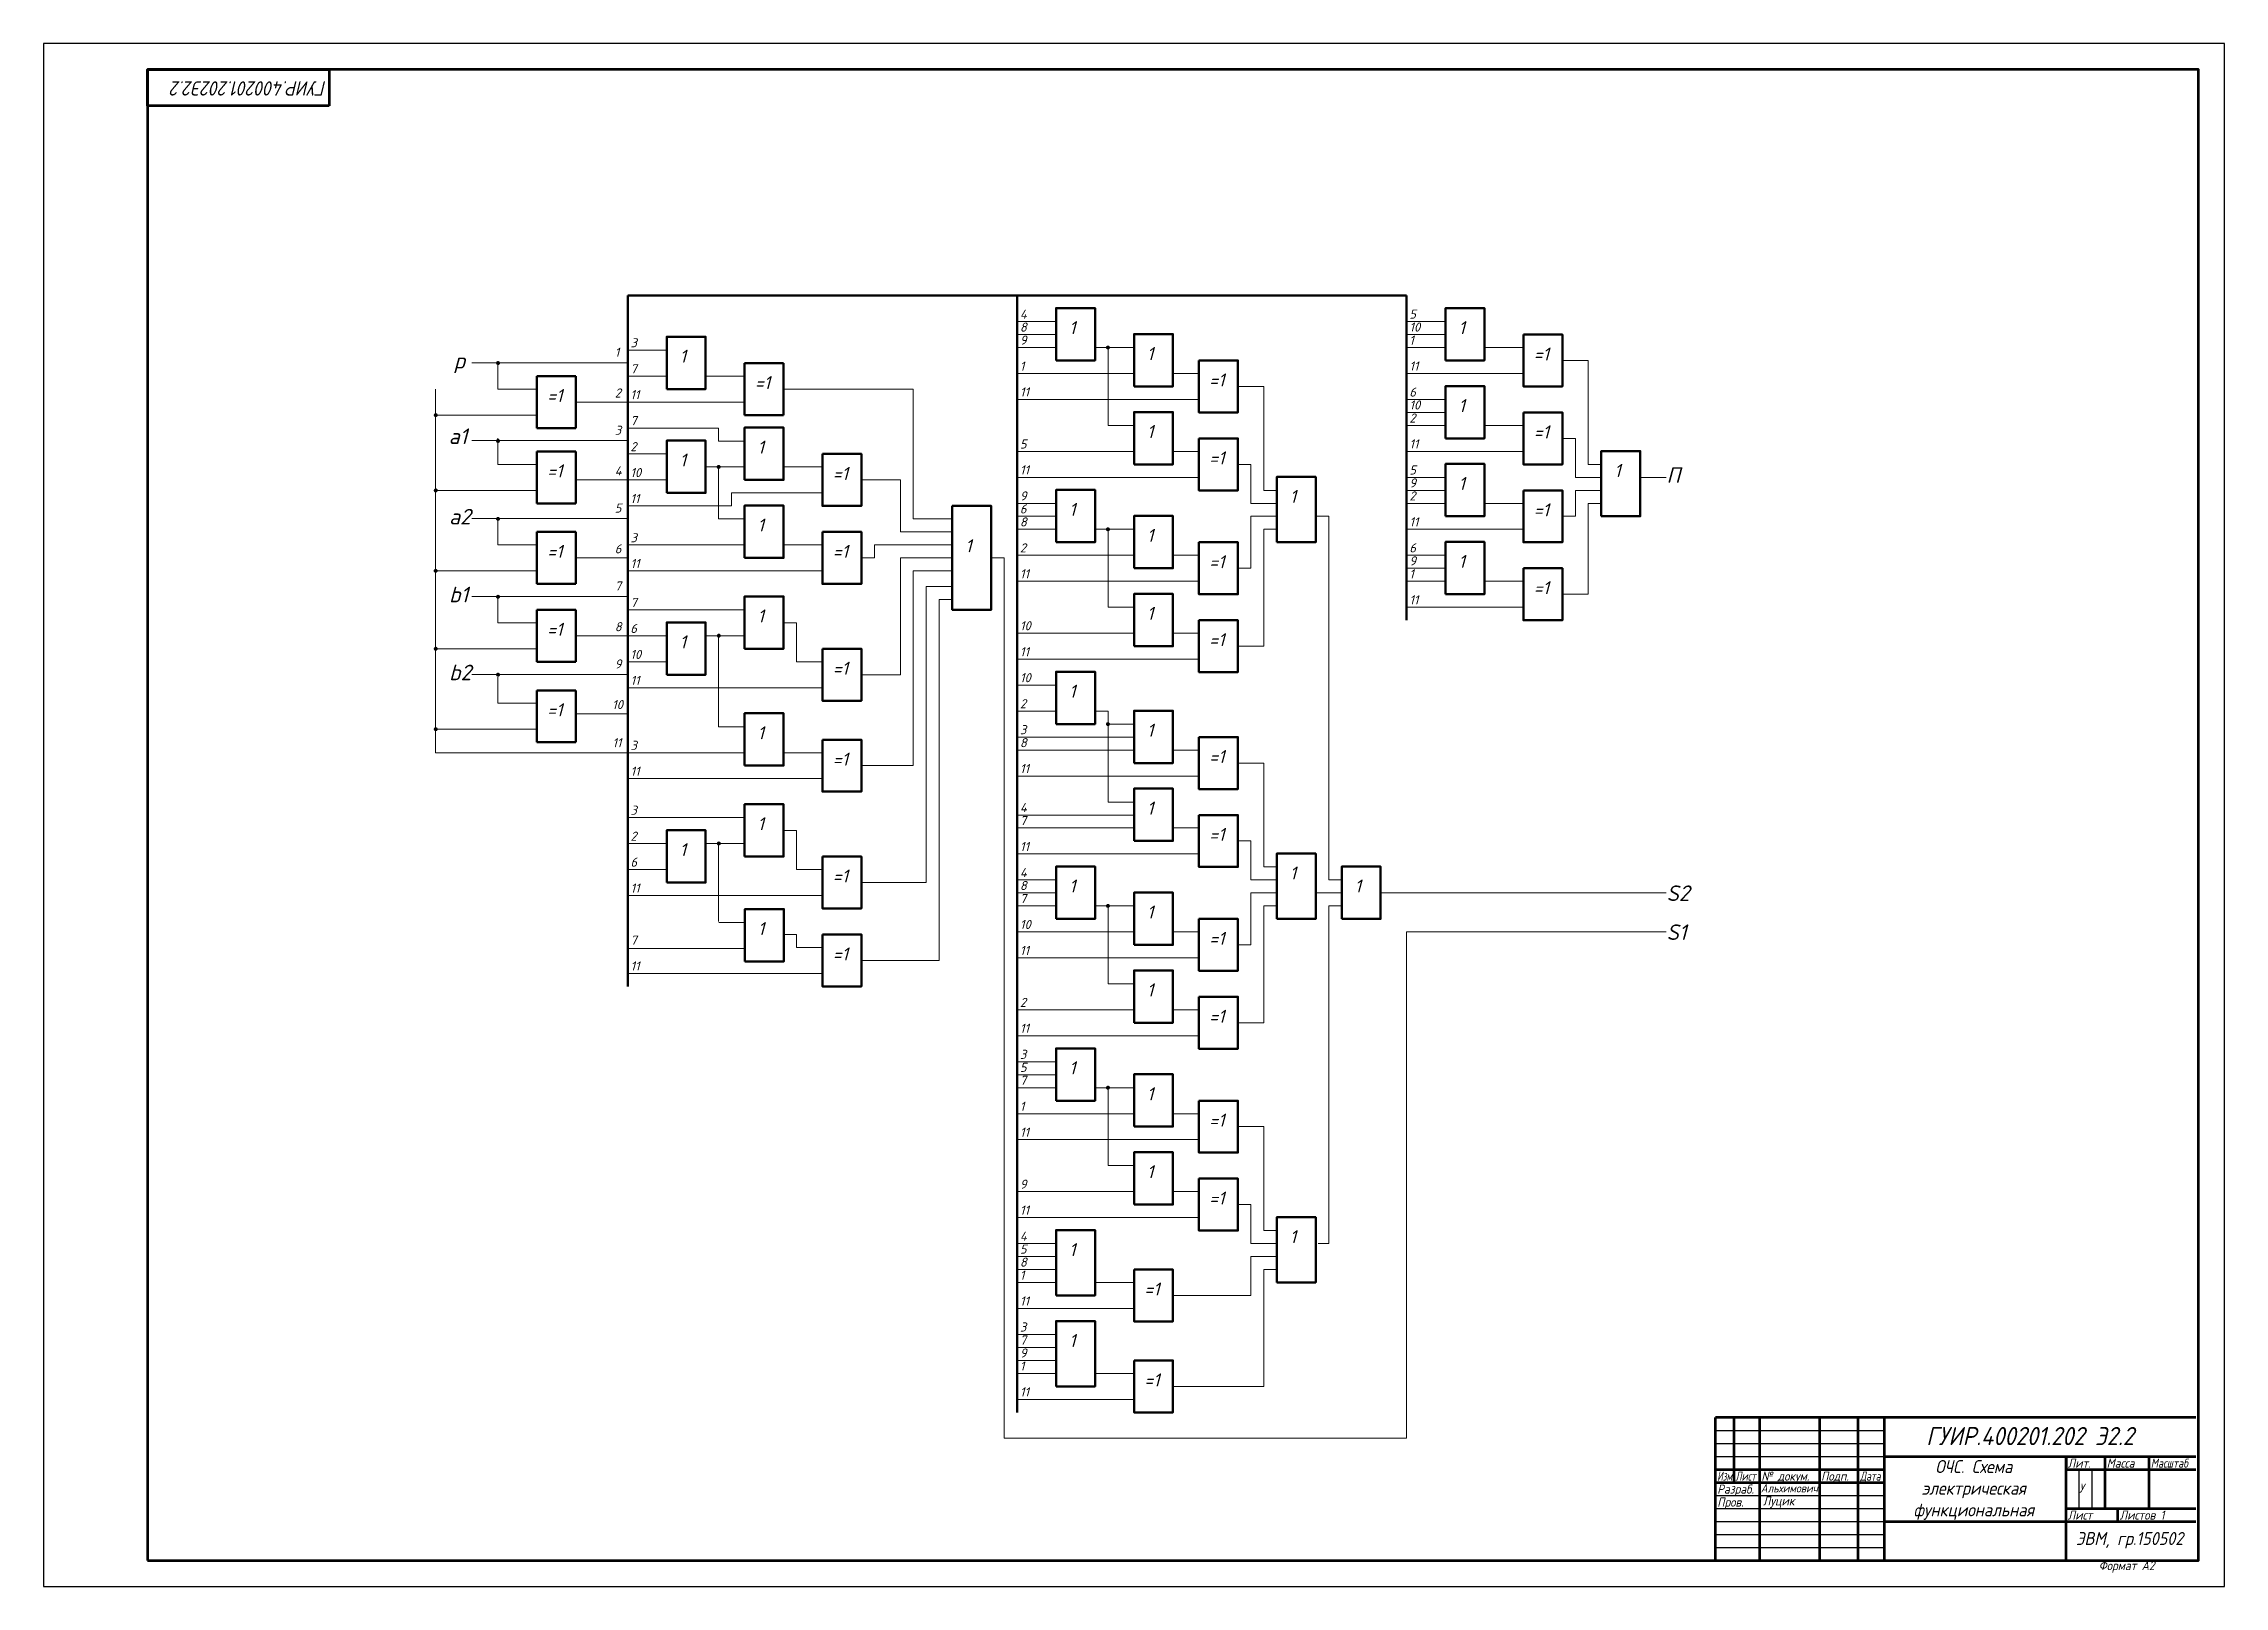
# Model space of a CAD drawing. Header units: millimetres. Extents: x 0 to 840, y 0 to 594.
import ezdxf

# ---------------------------------------------------------------- set-up
doc = ezdxf.new("R2010")
doc.units = ezdxf.units.MM
doc.header["$LTSCALE"] = 0.5
doc.layers.get('0').update_dxf_attribs({"lineweight": 60})
doc.layers.get('Defpoints').update_dxf_attribs({"color": 5})
doc.layers.add('4-текст', color=7, linetype='Continuous', true_color=0x00ad00)
doc.styles.get("Standard").update_dxf_attribs({"font": 'ISOCPEUI.TTF', "width": 0.9})
doc.dimstyles.new('Standart', dxfattribs={"dimtxt": 5, "dimasz": 5, "dimexe": 2, "dimexo": 0, "dimgap": 1, "dimtad": 1, "dimtoh": 1, "dimdec": 0, "dimtxsty": 'Standard', "dimcen": 2.5, "dimadec": 0, "dimazin": 0, "dimtfac": 1, "dimtdec": 0, "dimtmove": 0, "dimatfit": 3, "dimldrblk": 'DOTSMALL', "dimfxl": 1, "dimarcsym": 0})

# ---------------------------------------------------------------- blocks, each defined once
blk = doc.blocks.new('*D15')
at = {"layer": 'Defpoints', "color": 0, "lineweight": 20, "transparency": 16777216}
for p in [(285, 321), (300, 326), (300, 326), (300, 321), (315, 326)]:
    blk.add_point(p, dxfattribs=at)
blk = doc.blocks.new('_DotSmall')
at = {"color": 0, "linetype": 'ByBlock', "const_width": 0.5}
blk.add_lwpolyline([(-0.0625, 0, 1), (0.0625, 0, 1)], format="xyb", close=True, dxfattribs=at)

msp = doc.modelspace()

# ---------------------------------------------------------------- hatches: boundary and pattern name
at = {"lineweight": 20}
h = msp.add_hatch(color=7, dxfattribs=at)
edge = h.paths.add_edge_path()
edge.add_arc((175.03, 471.03), 0.773, 0, 360)
h = msp.add_hatch(color=7, dxfattribs=at)
edge = h.paths.add_edge_path()
edge.add_arc((409.97, 477), 0.773, 0, 360)
h = msp.add_hatch(color=7, dxfattribs=at)
edge = h.paths.add_edge_path()
edge.add_arc((151.05, 450.96), 0.773, 0, 360)
h = msp.add_hatch(color=7, dxfattribs=at)
edge = h.paths.add_edge_path()
edge.add_arc((175.03, 441.03), 0.773, 0, 360)
h = msp.add_hatch(color=7, dxfattribs=at)
edge = h.paths.add_edge_path()
edge.add_arc((260.02, 431.02), 0.773, 0, 360)
h = msp.add_hatch(color=7, dxfattribs=at)
edge = h.paths.add_edge_path()
edge.add_arc((151.04, 421.98), 0.773, 0, 360)
h = msp.add_hatch(color=7, dxfattribs=at)
edge = h.paths.add_edge_path()
edge.add_arc((175.03, 411.03), 0.773, 0, 360)
h = msp.add_hatch(color=7, dxfattribs=at)
edge = h.paths.add_edge_path()
edge.add_arc((409.97, 407), 0.773, 0, 360)
h = msp.add_hatch(color=7, dxfattribs=at)
edge = h.paths.add_edge_path()
edge.add_arc((151.01, 391.02), 0.773, 0, 360)
h = msp.add_hatch(color=7, dxfattribs=at)
edge = h.paths.add_edge_path()
edge.add_arc((175.03, 381.03), 0.773, 0, 360)
h = msp.add_hatch(color=7, dxfattribs=at)
edge = h.paths.add_edge_path()
edge.add_arc((151.04, 361.01), 0.773, 0, 360)
h = msp.add_hatch(color=7, dxfattribs=at)
edge = h.paths.add_edge_path()
edge.add_arc((260.08, 366.04), 0.773, 0, 360)
h = msp.add_hatch(color=7, dxfattribs=at)
edge = h.paths.add_edge_path()
edge.add_arc((175.03, 351.03), 0.773, 0, 360)
h = msp.add_hatch(color=7, dxfattribs=at)
edge = h.paths.add_edge_path()
edge.add_arc((151.04, 330.03), 0.773, 0, 360)
h = msp.add_hatch(color=7, dxfattribs=at)
edge = h.paths.add_edge_path()
edge.add_arc((409.97, 332), 0.773, 0, 360)
h = msp.add_hatch(color=7, dxfattribs=at)
edge = h.paths.add_edge_path()
edge.add_arc((260.08, 286.04), 0.773, 0, 360)
h = msp.add_hatch(color=7, dxfattribs=at)
edge = h.paths.add_edge_path()
edge.add_arc((409.97, 262), 0.773, 0, 360)
h = msp.add_hatch(color=7, dxfattribs=at)
edge = h.paths.add_edge_path()
edge.add_arc((409.97, 192), 0.773, 0, 360)

# ---------------------------------------------------------------- linework, layer by layer
at = {"lineweight": 50}
for p, q in [((225, 497), (225, 231)), ((225, 497), (525, 497)), ((375, 497), (375, 67)), ((525, 497), (525, 372)), ((285, 471), (270, 471)), ((270, 471), (270, 461)), ((285, 459.92), (285, 471)), ((205, 466), (190, 466)), ((190, 466), (190, 456)), ((205, 454.92), (205, 466)), ((190, 456), (190, 446)), ((205, 446), (205, 454.92)), ((270, 461), (270, 451)), ((285, 451), (285, 459.92)), ((190, 446), (205, 446)), ((270, 451), (285, 451)), ((205, 437), (190, 437)), ((190, 437), (190, 427)), ((205, 425.92), (205, 437)), ((190, 427), (190, 417)), ((205, 417), (205, 425.92)), ((190, 417), (205, 417)), ((205, 406), (190, 406)), ((190, 406), (190, 396)), ((205, 394.92), (205, 406)), ((190, 396), (190, 386)), ((205, 386), (205, 394.92)), ((190, 386), (205, 386)), ((205, 376), (190, 376)), ((190, 376), (190, 366)), ((205, 364.92), (205, 376)), ((190, 366), (190, 356)), ((205, 356), (205, 364.92)), ((190, 356), (205, 356)), ((205, 345), (190, 345)), ((190, 345), (190, 335)), ((205, 333.92), (205, 345)), ((190, 335), (190, 325)), ((205, 325), (205, 333.92)), ((190, 325), (205, 325))]:
    msp.add_line(p, q, dxfattribs=at)
at = {"lineweight": 20}
for p, q in [((390, 487), (375, 487)), ((390, 482), (375, 482)), ((540, 487), (525, 487)), ((540, 482), (525, 482)), ((165, 471.13), (185, 471.13)), ((175, 471.13), (175, 461)), ((185, 471.13), (206.17, 471.13)), ((206.17, 471.13), (225, 471.13)), ((240, 476), (225, 476)), ((420, 477), (405, 477)), ((410, 447), (410, 477)), ((570, 477), (555, 477)), ((585, 472), (595, 472)), ((595, 472), (595, 432)), ((270, 466), (255, 466)), ((445, 467), (435, 467)), ((460, 462), (470, 462)), ((470, 462), (470, 422)), ((525, 467), (570, 467)), ((151, 321), (151, 461)), ((175, 461), (190, 461)), ((205, 456), (225, 456)), ((270, 456), (225, 456)), ((285, 461), (335, 461)), ((335, 461), (335, 411)), ((375, 457), (445, 457)), ((540, 457), (525, 457)), ((190, 451), (151, 451)), ((260, 446), (225, 446)), ((260, 446), (260, 441)), ((420, 447), (410, 447)), ((540, 452), (525, 452)), ((570, 447), (555, 447)), ((165, 441.13), (185, 441.13)), ((175, 442.13), (175, 432)), ((185, 441.13), (206.17, 441.13)), ((206.17, 441.13), (225, 441.13)), ((260, 441), (270, 441)), ((445, 437), (435, 437)), ((525, 437), (570, 437)), ((585, 442), (590, 442)), ((590, 442), (590, 427)), ((175, 432), (190, 432)), ((240, 436), (225, 436)), ((270, 431), (255, 431)), ((260, 411), (260, 431)), ((300, 431), (285, 431)), ((460, 432), (465, 432)), ((465, 432), (465, 417)), ((600, 432), (595, 432)), ((190, 422), (151, 422)), ((205, 426), (225, 426)), ((240, 426), (225, 426)), ((300, 421), (265, 421)), ((265, 421), (265, 416)), ((315, 426), (330, 426)), ((330, 426), (330, 406)), ((375, 427), (445, 427)), ((475, 422), (470, 422)), ((540, 427), (525, 427)), ((540, 422), (525, 422)), ((600, 427), (590, 427)), ((590, 412), (590, 422)), ((615, 427), (625, 427)), ((265, 416), (225, 416)), ((390, 417), (375, 417)), ((390, 412), (375, 412)), ((475, 417), (465, 417)), ((465, 392), (465, 412)), ((490, 412), (495, 412)), ((495, 412), (495, 272)), ((570, 417), (555, 417)), ((585, 412), (590, 412)), ((595, 382), (595, 417)), ((165, 411.13), (185, 411.13)), ((175, 411.13), (175, 401)), ((185, 411.13), (206.17, 411.13)), ((206.17, 411.13), (225, 411.13)), ((260, 411), (270, 411)), ((260, 411), (265, 411)), ((330, 406), (350, 406)), ((335, 411), (350, 411)), ((420, 407), (405, 407)), ((420, 407), (405, 407)), ((410, 377), (410, 407)), ((470, 362), (470, 407)), ((525, 407), (570, 407)), ((175, 401), (190, 401)), ((205, 396), (225, 396)), ((270, 401), (225, 401)), ((300, 401), (285, 401)), ((315, 396), (320, 396)), ((320, 396), (320, 401)), ((320, 401), (330, 401)), ((330, 401), (340, 401)), ((330, 351), (330, 396)), ((350, 396), (330, 396)), ((350, 401), (340, 401)), ((365, 396), (370, 396)), ((370, 396), (370, 57)), ((445, 397), (435, 397)), ((540, 397), (525, 397)), ((190, 391), (151, 391)), ((300, 391), (225, 391)), ((335, 316), (335, 391)), ((335, 391), (350, 391)), ((375, 387), (445, 387)), ((460, 392), (465, 392)), ((540, 392), (525, 392)), ((570, 387), (555, 387)), ((165, 381.13), (185, 381.13)), ((175, 381.13), (175, 371)), ((185, 381.13), (206.17, 381.13)), ((206.17, 381.13), (225, 381.13)), ((340, 271), (340, 385)), ((340, 385), (350, 385)), ((345, 241), (345, 380)), ((345, 380), (350, 380)), ((585, 382), (595, 382)), ((175, 371), (190, 371)), ((270, 376), (225, 376)), ((285, 371), (290, 371)), ((290, 371), (290, 356)), ((420, 377), (410, 377)), ((525, 377), (570, 377)), ((205, 366), (225, 366)), ((240, 366), (225, 366)), ((270, 366), (255, 366)), ((260, 366), (260, 331)), ((445, 367), (435, 367)), ((460, 362), (470, 362)), ((190, 361), (151, 361)), ((240, 356), (225, 356)), ((290, 356), (300, 356)), ((375, 357), (445, 357)), ((165, 351.13), (185, 351.13)), ((175, 350.13), (175, 340)), ((185, 351.13), (206.17, 351.13)), ((206.17, 351.13), (225, 351.13)), ((300, 346), (225, 346)), ((315, 351), (330, 351)), ((390, 347), (375, 347)), ((175, 340), (190, 340)), ((410, 337), (405, 337)), ((410, 337), (410, 332)), ((190, 330), (151, 330)), ((205, 336), (225, 336)), ((260, 331), (270, 331)), ((420, 332), (410, 332)), ((410, 302), (410, 332)), ((151, 321), (225, 321)), ((270, 321), (225, 321)), ((300, 321), (285, 321)), ((420, 327), (375, 327)), ((445, 322), (435, 322)), ((300, 311), (225, 311)), ((315, 316), (335, 316)), ((375, 312), (445, 312)), ((460, 317), (470, 317)), ((470, 317), (470, 277)), ((270, 296), (225, 296)), ((375, 297), (420, 297)), ((420, 302), (410, 302)), ((240, 286), (225, 286)), ((270, 286), (255, 286)), ((260, 286), (260, 256)), ((285, 291), (290, 291)), ((290, 291), (290, 276)), ((445, 292), (435, 292)), ((460, 287), (465, 287)), ((465, 287), (465, 272)), ((375, 282), (445, 282)), ((240, 276), (225, 276)), ((290, 276), (300, 276)), ((315, 271), (340, 271)), ((390, 272), (375, 272)), ((475, 272), (465, 272)), ((475, 277), (470, 277)), ((500, 272), (495, 272)), ((300, 266), (225, 266)), ((390, 267), (375, 267)), ((420, 262), (405, 262)), ((410, 232), (410, 262)), ((465, 247), (465, 267)), ((470, 217), (470, 262)), ((500, 267), (490, 267)), ((495, 132), (495, 262)), ((515, 267), (525, 267)), ((525, 267), (625, 267)), ((260.13, 255.64), (270.13, 255.64)), ((525, 252), (525, 57)), ((270.13, 245.64), (225.13, 245.64)), ((285, 251), (290, 251)), ((290, 251), (290, 246)), ((290, 246), (300, 246)), ((445, 252), (435, 252)), ((460, 247), (465, 247)), ((525, 252), (625, 252)), ((300, 236), (225, 236)), ((315, 241), (345, 241)), ((375, 242), (445, 242)), ((420, 232), (410, 232)), ((376, 222), (375, 222)), ((420, 222), (376, 222)), ((445, 222), (435, 222)), ((375, 212), (445, 212)), ((460, 217), (470, 217)), ((390, 202), (375, 202)), ((390, 197), (375, 197)), ((420, 192), (405, 192)), ((410, 162), (410, 192)), ((445, 182), (435, 182)), ((460, 177), (470, 177)), ((470, 177), (470, 137)), ((375, 172), (445, 172)), ((420, 162), (410, 162)), ((420, 152), (375, 152)), ((445, 152), (435, 152)), ((460, 147), (465, 147)), ((465, 147), (465, 132)), ((375, 142), (445, 142)), ((475, 137), (470, 137)), ((390, 132), (375, 132)), ((390, 127), (375, 127)), ((475, 132), (465, 132)), ((465, 112), (465, 127)), ((491, 132), (495, 132)), ((470, 77), (470, 122)), ((420, 117), (405, 117)), ((435, 112), (465, 112)), ((375, 107), (420, 107)), ((390, 97), (375, 97)), ((390, 92), (375, 92)), ((420, 82), (405, 82)), ((435, 77), (470, 77)), ((375, 72), (420, 72)), ((370, 57), (525, 57))]:
    msp.add_line(p, q, dxfattribs=at)
at = {"color": 0, "lineweight": 20}
for p, q in [((390, 477), (375, 477)), ((540, 477), (525, 477)), ((240, 466), (225, 466)), ((420, 467), (375, 467)), ((540, 447), (525, 447)), ((420, 437), (375, 437)), ((600, 422), (590, 422)), ((475, 412), (465, 412)), ((540, 417), (525, 417)), ((600, 417), (595, 417)), ((390, 407), (375, 407)), ((475, 407), (470, 407)), ((420, 397), (375, 397)), ((540, 387), (525, 387)), ((420, 367), (375, 367)), ((390, 337), (375, 337)), ((420, 322), (375, 322)), ((420, 292), (375, 292)), ((390, 262), (375, 262)), ((475, 267), (465, 267)), ((475, 262), (470, 262)), ((500, 262), (495, 262)), ((420, 252), (375, 252)), ((390, 192), (375, 192)), ((420, 182), (375, 182)), ((475, 127), (465, 127)), ((390, 122), (375, 122)), ((475, 122), (470, 122)), ((390, 117), (375, 117)), ((390, 87), (375, 87)), ((390, 82), (375, 82))]:
    msp.add_line(p, q, dxfattribs=at)
at = {"color": 0, "lineweight": 60}
for p, q in [((829, 65), (644, 65)), ((644, 10), (644, 65)), ((651, 65), (651, 40)), ((661, 10), (661, 65)), ((684, 65), (684, 10)), ((699, 10), (699, 65)), ((709, 65), (709, 10)), ((644, 45), (709, 45)), ((709, 50), (829, 50)), ((779, 10), (779, 50)), ((779, 45), (829, 45)), ((794, 50), (794, 30)), ((811, 30), (811, 50)), ((644, 40), (709, 40)), ((779, 30), (829, 30)), ((799, 25), (799, 30)), ((709, 25), (829, 25))]:
    msp.add_line(p, q, dxfattribs=at)
at = {"color": 0, "lineweight": -3}
for p, q in [((644, 60), (709, 60)), ((644, 55), (709, 55)), ((644, 50), (709, 50)), ((784, 30), (784, 45)), ((789, 45), (789, 30)), ((644, 35), (709, 35)), ((644, 30), (709, 30)), ((644, 25), (709, 25)), ((644, 20), (709, 20)), ((644, 15), (709, 15))]:
    msp.add_line(p, q, dxfattribs=at)
at = {"color": 0}
msp.add_line((779, 50), (779, 45), dxfattribs=at)
at = {"lineweight": 60}
msp.add_lwpolyline([(40, 10), (830, 10), (830, 584), (40, 584)], close=True, dxfattribs=at)
msp.add_lwpolyline([(110, 570), (40, 570), (40, 584), (110, 584)], close=True)
at = {"lineweight": 50}
for points in [[(390, 472), (405, 472), (405, 492.15), (390, 492.15)], [(540, 472), (555, 472), (555, 492.15), (540, 492.15)], [(240, 461), (255, 461), (255, 481.15), (240, 481.15)], [(420, 462), (435, 462), (435, 482.15), (420, 482.15)], [(570, 482), (585, 482), (585, 462), (570, 462)], [(445, 472), (460, 472), (460, 452), (445, 452)], [(540, 442), (555, 442), (555, 462.15), (540, 462.15)], [(270, 426), (285, 426), (285, 446.15), (270, 446.15)], [(420, 432), (435, 432), (435, 452.15), (420, 452.15)], [(570, 452), (585, 452), (585, 432), (570, 432)], [(240, 421), (255, 421), (255, 441.15), (240, 441.15)], [(445, 442), (460, 442), (460, 422), (445, 422)], [(600, 412), (615, 412), (615, 437.15), (600, 437.15)], [(300, 436), (315, 436), (315, 416), (300, 416)], [(540, 412), (555, 412), (555, 432.15), (540, 432.15)], [(390, 402), (405, 402), (405, 422.15), (390, 422.15)], [(475, 402), (490, 402), (490, 427.15), (475, 427.15)], [(570, 422), (585, 422), (585, 402), (570, 402)], [(270, 396), (285, 396), (285, 416.15), (270, 416.15)], [(350, 416), (365, 416), (365, 376), (350, 376)], [(420, 392), (435, 392), (435, 412.15), (420, 412.15)], [(300, 406), (315, 406), (315, 386), (300, 386)], [(445, 402), (460, 402), (460, 382), (445, 382)], [(540, 382), (555, 382), (555, 402.15), (540, 402.15)], [(570, 392), (585, 392), (585, 372), (570, 372)], [(270, 361), (285, 361), (285, 381.15), (270, 381.15)], [(420, 362), (435, 362), (435, 382.15), (420, 382.15)], [(240, 351), (255, 351), (255, 371.15), (240, 371.15)], [(445, 372), (460, 372), (460, 352), (445, 352)], [(300, 361), (315, 361), (315, 341), (300, 341)], [(390, 332), (405, 332), (405, 352.15), (390, 352.15)], [(270, 316), (285, 316), (285, 336.15), (270, 336.15)], [(420, 317), (435, 317), (435, 337.15), (420, 337.15)], [(300, 326), (315, 326), (315, 306), (300, 306)], [(445, 327), (460, 327), (460, 307), (445, 307)], [(420, 287), (435, 287), (435, 307.15), (420, 307.15)], [(270, 281), (285, 281), (285, 301.15), (270, 301.15)], [(445, 297), (460, 297), (460, 277), (445, 277)], [(240, 271), (255, 271), (255, 291.15), (240, 291.15)], [(300, 281), (315, 281), (315, 261), (300, 261)], [(475, 257), (490, 257), (490, 282.15), (475, 282.15)], [(390, 257), (405, 257), (405, 277.15), (390, 277.15)], [(500, 257), (515, 257), (515, 277.15), (500, 277.15)], [(270.13, 240.64), (285.13, 240.64), (285.13, 260.79), (270.13, 260.79)], [(420, 247), (435, 247), (435, 267.15), (420, 267.15)], [(445, 257), (460, 257), (460, 237), (445, 237)], [(300, 251), (315, 251), (315, 231), (300, 231)], [(420, 217), (435, 217), (435, 237.15), (420, 237.15)], [(445, 227), (460, 227), (460, 207), (445, 207)], [(390, 187), (405, 187), (405, 207.15), (390, 207.15)], [(420, 177), (435, 177), (435, 197.15), (420, 197.15)], [(445, 187), (460, 187), (460, 167), (445, 167)], [(420, 147), (435, 147), (435, 167.15), (420, 167.15)], [(445, 157), (460, 157), (460, 137), (445, 137)], [(390, 112), (405, 112), (405, 137.15), (390, 137.15)], [(475, 117), (490, 117), (490, 142.15), (475, 142.15)], [(420, 122), (435, 122), (435, 102), (420, 102)], [(390, 77), (405, 77), (405, 102.15), (390, 102.15)], [(420, 87), (435, 87), (435, 67), (420, 67)]]:
    msp.add_lwpolyline(points, close=True, dxfattribs=at)
at = {"layer": 'Defpoints'}
msp.add_lwpolyline([(0, 0), (840, 0), (840, 594), (0, 594)], close=True, dxfattribs=at)

# ---------------------------------------------------------------- texts
at = {"lineweight": 20}
for s, height, p in [('4', 3.5, (376.06, 488.1)), ('5', 3.5, (526.06, 488.1)), ('3', 3.5, (226.06, 477.08)), ('8', 3.5, (376.06, 483.1)), ('9', 3.5, (376.06, 478.1)), ('1', 5, (395, 482.15)), ('1', 3.5, (526.05, 478.09)), ('10', 3.5, (526.09, 483.12)), ('1', 5, (545, 482.15)), ('1', 3.5, (220, 473.41)), ('7', 3.5, (226.05, 467.08)), ('1', 5, (245, 471.15)), ('1', 3.5, (376.05, 468.09)), ('1', 5, (425, 472.15)), ('11', 3.5, (526.08, 468.12)), ('=1', 5, (574, 472)), ('=1', 5, (274, 461)), ('=1', 5, (449, 462)), ('=1', 5, (194, 456)), ('2', 3.5, (220, 457.75)), ('11', 3.5, (226, 457.09)), ('11', 3.5, (376.08, 458.12)), ('6', 3.5, (526.05, 458.09)), ('10', 3.5, (526.09, 453.12)), ('1', 5, (545, 452.15)), ('3', 3.5, (220, 443.41)), ('7', 3.5, (226, 447.08)), ('1', 5, (425, 442.15)), ('2', 3.5, (526.06, 448.1)), ('=1', 5, (574, 442)), ('2', 3.5, (226, 437.08)), ('1', 5, (275, 436.15)), ('5', 3.5, (376.06, 438.1)), ('=1', 5, (449, 432)), ('11', 3.5, (526.08, 438.12)), ('=1', 5, (194, 427)), ('4', 3.5, (220, 427.75)), ('10', 3.5, (226, 427.09)), ('1', 5, (245, 431.15)), ('=1', 5, (304, 426)), ('11', 3.5, (376.08, 428.12)), ('5', 3.5, (526.06, 428.1)), ('1', 5, (605, 427.15)), ('11', 3.5, (226, 417.09)), ('9', 3.5, (376.06, 418.1)), ('1', 5, (480, 417.15)), ('2', 3.5, (526.06, 418.1)), ('9', 3.5, (526.06, 423.1)), ('1', 5, (545, 422.15)), ('5', 3.5, (220, 413.41)), ('6', 3.5, (376.05, 413.09)), ('8', 3.5, (376.06, 408.1)), ('1', 5, (395, 412.15)), ('11', 3.5, (526.08, 408.12)), ('=1', 5, (574, 412)), ('3', 3.5, (226.06, 402)), ('1', 5, (275, 406.15)), ('1', 5, (425, 402.15)), ('=1', 5, (194, 396)), ('6', 3.5, (220, 397.75)), ('11', 3.5, (226.08, 392.09)), ('=1', 5, (304, 396)), ('1', 5, (355, 398.15)), ('2', 3.5, (376.06, 398.1)), ('=1', 5, (449, 392)), ('6', 3.5, (526.05, 398.09)), ('9', 3.5, (526.06, 393.1)), ('1', 5, (545, 392.15)), ('7', 3.5, (220, 383.41)), ('11', 3.5, (376.08, 388.12)), ('1', 3.5, (526.05, 388.09)), ('=1', 5, (574, 382)), ('7', 3.5, (226.06, 377.08)), ('11', 3.5, (526.08, 378.12)), ('=1', 5, (194, 366)), ('8', 3.5, (220, 367.75)), ('6', 3.5, (226, 367.08)), ('1', 5, (275, 371.15)), ('10', 3.5, (376.09, 368.12)), ('1', 5, (425, 372.15)), ('1', 5, (245, 361.15)), ('11', 3.5, (376.08, 358.12)), ('=1', 5, (449, 362)), ('9', 3.5, (220, 353.41)), ('10', 3.5, (226, 357.09)), ('=1', 5, (304, 351)), ('11', 3.5, (226.08, 347.09)), ('10', 3.5, (376.09, 348.12)), ('1', 5, (395, 342.15)), ('=1', 5, (194, 335)), ('10', 3.5, (219, 337.75)), ('2', 3.5, (376.06, 338.1)), ('1', 5, (275, 326.15)), ('3', 3.5, (376.06, 328.1)), ('1', 5, (425, 327.15)), ('11', 3.5, (219.09, 323.09)), ('3', 3.5, (226.06, 322.08)), ('=1', 5, (304, 316)), ('8', 3.5, (376.06, 323.1)), ('=1', 5, (449, 317)), ('11', 3.5, (226.08, 312.09)), ('11', 3.5, (376.08, 313.12)), ('3', 3.5, (226.06, 297.1)), ('1', 5, (275, 291.15)), ('4', 3.5, (376.06, 298.1)), ('7', 3.5, (376.06, 293.1)), ('1', 5, (425, 297.15)), ('2', 3.5, (226.06, 287.1)), ('1', 5, (245, 281.15)), ('11', 3.5, (376.08, 283.12)), ('=1', 5, (449, 287)), ('6', 3.5, (226.05, 277.09)), ('11', 3.5, (226.08, 267.12)), ('=1', 5, (304, 271)), ('4', 3.5, (376.06, 273.1)), ('8', 3.5, (376.06, 268.1)), ('1', 5, (395, 267.15)), ('1', 5, (480, 272.15)), ('1', 5, (505, 267.15)), ('7', 3.5, (376.06, 263.1)), ('1', 5, (425, 257.15)), ('1', 5, (275.13, 250.79)), ('10', 3.5, (376.09, 253.12)), ('7', 3.5, (226.06, 247.1)), ('=1', 5, (304, 241)), ('11', 3.5, (376.08, 243.12)), ('=1', 5, (449, 247)), ('11', 3.5, (226.08, 237.12)), ('1', 5, (425, 227.15)), ('2', 3.5, (376.06, 223.1)), ('=1', 5, (449, 217)), ('11', 3.5, (376.08, 213.12)), ('3', 3.5, (376.06, 203.1)), ('1', 5, (395, 197.15)), ('5', 3.5, (376.06, 198.1)), ('7', 3.5, (376.06, 193.1)), ('1', 3.5, (376.05, 183.09)), ('1', 5, (425, 187.15)), ('11', 3.5, (376.08, 173.12)), ('=1', 5, (449, 177)), ('1', 5, (425, 157.15)), ('9', 3.5, (376.06, 153.1)), ('=1', 5, (449, 147)), ('11', 3.5, (376.08, 143.12)), ('4', 3.5, (376.06, 133.1)), ('1', 5, (480, 132.15)), ('5', 3.5, (376.06, 128.1)), ('8', 3.5, (376.06, 123.1)), ('1', 5, (395, 127.15)), ('1', 3.5, (376.05, 118.09)), ('11', 3.5, (376.08, 108.12)), ('=1', 5, (424, 112)), ('3', 3.5, (376.06, 98.1)), ('7', 3.5, (376.06, 93.1)), ('1', 5, (395, 92.15)), ('9', 3.5, (376.06, 88.1)), ('1', 3.5, (376.05, 83.09)), ('11', 3.5, (376.08, 73.12)), ('=1', 5, (424, 77))]:
    msp.add_text(s, height=height, dxfattribs=at).set_placement(p)
for s, p in [('p', (158, 468.92)), ('a1', (156, 439.84)), ('П', (625.09, 424.87)), ('a2', (156.17, 408.88)), ('b1', (156.17, 378.88)), ('b2', (156.17, 348.88)), ('S2', (625.12, 263.89)), ('S1', (625.12, 248.89))]:
    msp.add_text(s, height=6).set_placement(p)
at = {"color": 0, "lineweight": -3, "width": 0.9}
msp.add_text('Формат А2', height=3.5, dxfattribs=at).set_placement((791.6, 6.25))
at = {"layer": '4-текст', "color": 0, "lineweight": -3}
for s, height, width, p in [('Изм.', 3.5, 0.7, (644.67, 40.7)), ('Лист', 3.5, 0.75, (651.67, 40.7)), ('№ докум.', 3.5, 0.9, (661.67, 40.7)), ('Подп.', 3.5, 0.9, (684.67, 40.7)), ('Дата', 3.5, 0.75, (699.67, 40.7)), ('Лит.', 3.5, 0.9, (779.67, 45.7)), ('Масса', 3.5, 0.9, (794.67, 45.7)), ('Масштаб', 3.5, 0.8, (811.67, 45.7)), ('Разраб.', 3.5, 0.9, (644.67, 35.7)), ('Пров.', 3.5, 0.9, (644.67, 30.7)), ('Альхимович', 3.2, 0.9, (661.44, 36.17)), ('Луцик', 3.5, 0.9, (662.25, 31.17)), ('У', 3.5, 0.9, (784.06, 36.08)), ('Лист', 3.5, 0.9, (779.67, 25.7)), ('Листов 1', 3.5, 0.9, (799.67, 25.7)), ('ЭВМ, гр.150502', 5, 0.9, (782.86, 15.92))]:
    msp.add_text(s, height=height, dxfattribs=dict(at, width=width)).set_placement(p)
at = {"layer": '4-текст', "color": 0, "insert": (109, 574), "char_height": 5.5, "width": 109.2169, "attachment_point": 1, "rotation": 180}
msp.add_mtext('{\\fISOCPEUR|b0|i1|c204|p34;ГУИР}.{\\fISOCPEUR|b0|i1|c204|p34;400201}.{\\fISOCPEUR|b0|i1|c204|p34;2}0{\\fISOCPEUR|b0|i1|c204|p34;2Э2.}2', dxfattribs=at)
at = {"layer": '4-текст', "color": 0, "attachment_point": 1}
for s, insert, char_height, width in [('{\\fISOCPEUR|b0|i1|c204|p34;ГУИР}.{\\fISOCPEUR|b0|i1|c204|p34;400201}.{\\fISOCPEUR|b0|i1|c204|p34;2}0{\\fISOCPEUR|b0|i1|c204|p34;2 Э2.}2', (725.16, 61.37), 7, 109.2169), ('\\pxqc;{\\fISOCPEUR|b0|i1|c204|p34;ОЧС. Схема\\Pэлектрическая функциональная}', (704.29, 48.63), 5, 78.3947)]:
    msp.add_mtext(s, dxfattribs=dict(at, insert=insert, char_height=char_height, width=width))

# ---------------------------------------------------------------- dimensions: what is measured, and where the dimension line sits
at = {"lineweight": 20}
dim = msp.add_angular_dim_2l(base=(300, 326), line1=((300, 321), (285, 321)), line2=((300, 326), (315, 326)), dimstyle='Standart', dxfattribs=at)
dim.commit()
dim.dimension.update_dxf_attribs({"geometry": '*D15', "text_midpoint": (300, 326), "dimtype": 162})

doc.saveas('drawing.dxf')
